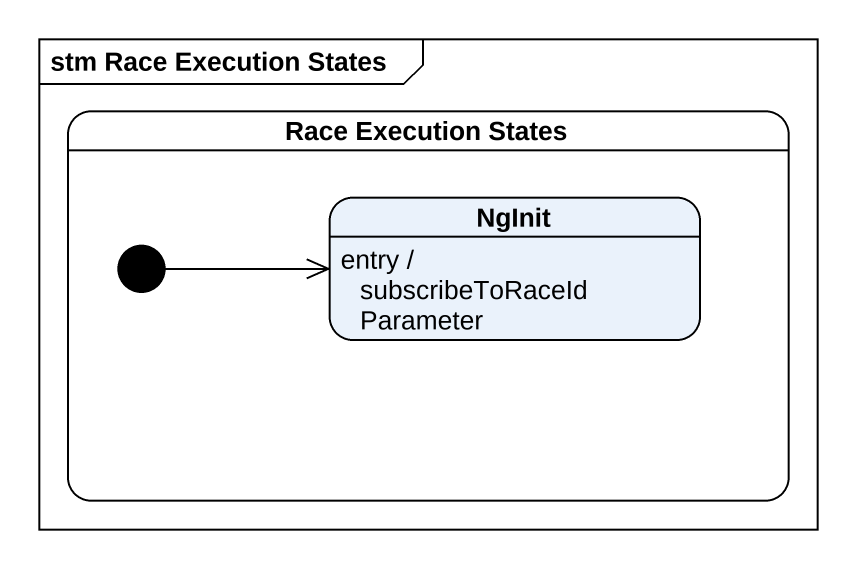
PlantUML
@startuml
mainframe stm Race Execution States
hide empty description
state "Race Execution States" as Race_Execution_States {
  state NgInit
  NgInit : entry / subscribeToRaceIdParameter
  [*] -right-> NgInit
}
@enduml
